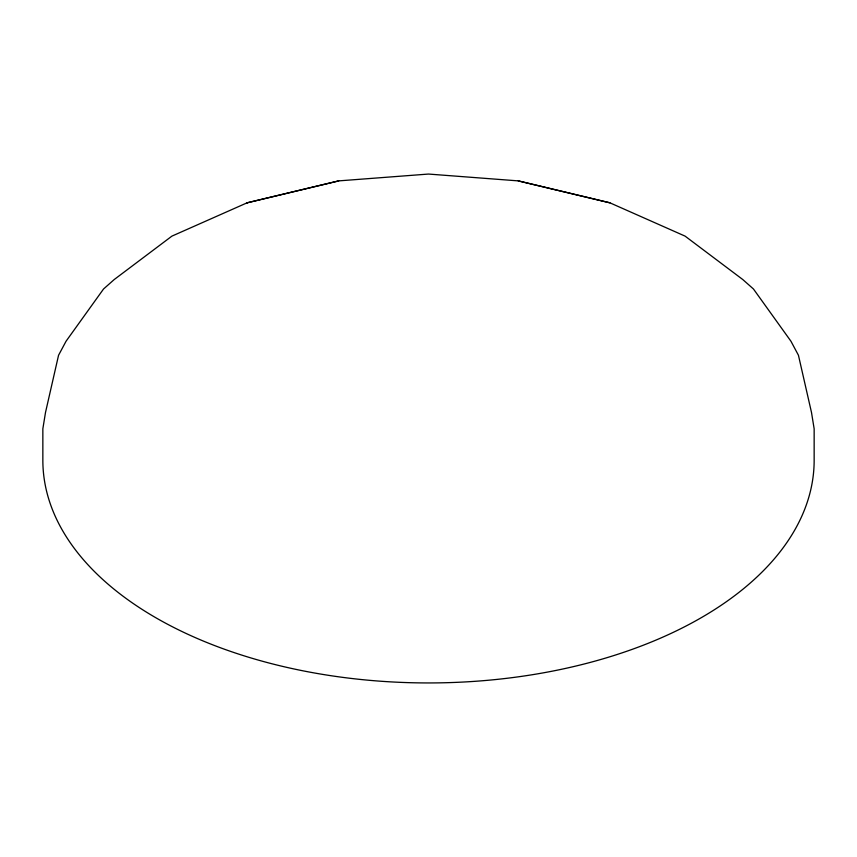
<?xml version="1.0" encoding="UTF-8"?>
<svg xmlns="http://www.w3.org/2000/svg" width="857" height="857" viewBox="0 0 857 857"><rect width="100%" height="100%" fill="white"/><g stroke="black" fill="none" stroke-linecap="round" stroke-linejoin="round"><path stroke-width="1.29" d="M247.073 202.83L171.914 236.125L114.249 279.521L103.547 288.991L66.053 341.236L58.555 355.269L45.496 412.496L42.85 428.8L42.85 460.284A385.65 222.649 0 0 0 428.5 682.943A385.65 222.649 0 0 0 814.15 460.284L814.15 428.8L811.504 412.496L798.445 355.269L790.947 341.236L753.453 288.991L742.751 279.521L685.086 236.125L609.927 202.83L518.249 180.881L428.5 174.057L338.751 180.881L247.073 202.83L338.751 180.881M609.927 202.83L518.249 180.881"/></g></svg>
